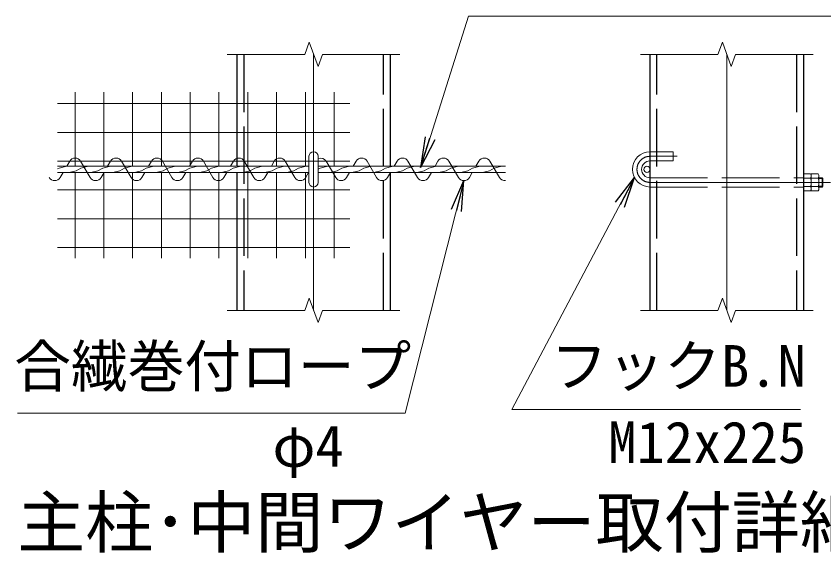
# Model space of a CAD drawing. Units: millimetres, scale not verified. Extents: x -18900 to 18900, y -13365 to 13365.
# Drawn here: x 12230 to 16438, y 4833 to 7629 of the extents above; entities that cross this region are included whole.
import ezdxf
from ezdxf.enums import TextEntityAlignment as Align

# ---------------------------------------------------------------- set-up
doc = ezdxf.new("R2010")
doc.units = ezdxf.units.MM
doc.header["$LTSCALE"] = 50
doc.linetypes.add('DASHED', pattern=[7.5, 6, -1.5])
doc.linetypes.add('USER1', pattern=[50.8, 31.75, -6.35, 6.35, -6.35])
for name, color, linetype, lineweight in [('0-0_D-TTL-TXT', 7, 'Continuous', 13), ('0-1_D-STR1', 1, 'Continuous', 25), ('0-2_D-BMK', 2, 'USER1', 13), ('0-3_D-STR3', 3, 'Continuous', 13), ('0-4_D-STR-DIM', 7, 'Continuous', 13), ('0-7_D-STR-TXT', 7, 'Continuous', 13), ('0-B_D-STR2', 7, 'Continuous', 13)]:
    doc.layers.add(name, color=color, linetype=linetype, lineweight=lineweight)
doc.layers.add('0-5_0', color=7, linetype='Continuous')
doc.styles.add('ＭＳ ゴシック', font='')
doc.styles.get('ＭＳ ゴシック').set_extended_font_data('MS Gothic')

# ---------------------------------------------------------------- blocks, each defined once
blk = doc.blocks.new('_Open')
at = {"layer": '0-5_0'}
blk.add_line((-50, 8.33), (0, 0), dxfattribs=at)
blk.add_lwpolyline([(-50, -8.33), (0, 0), (-50, 0)], dxfattribs=at)

msp = doc.modelspace()

# ---------------------------------------------------------------- linework, layer by layer
at = {"layer": '0-1_D-STR1'}
for p, q in [((13379.19, 7429.41), (13379.19, 6846.74)), ((14179.19, 6846.74), (14179.19, 7429.41)), ((15531.91, 6096.08), (15531.91, 7429.41)), ((16331.91, 7429.41), (16331.91, 6096.08)), ((13379.19, 6814.74), (13379.19, 6096.08)), ((14179.19, 6096.08), (14179.19, 6814.74))]:
    msp.add_line(p, q, dxfattribs=at)
at = {"layer": '0-1_D-STR1', "linetype": 'DASHED'}
for p, q in [((13415.19, 7429.41), (13415.19, 6096.08)), ((14143.19, 6096.08), (14143.19, 7429.41)), ((15567.91, 6096.08), (15567.91, 7429.41)), ((16295.91, 7429.41), (16295.91, 6096.08))]:
    msp.add_line(p, q, dxfattribs=at)
at = {"layer": '0-2_D-BMK'}
for p, q in [((13779.19, 6096.08), (13779.19, 7429.41)), ((15931.91, 6096.08), (15931.91, 7429.41)), ((15673.82, 6898.74), (15531.91, 6898.74)), ((15531.91, 6762.74), (16471.91, 6762.74))]:
    msp.add_line(p, q, dxfattribs=at)
msp.add_arc((15531.91, 6830.74), 68, 90, 270, dxfattribs=at)
at = {"layer": '0-3_D-STR3', "linetype": 'DASHED'}
for p, q in [((15531.91, 6922.74), (15651.91, 6922.74)), ((15651.91, 6922.74), (15651.91, 6874.74)), ((15531.91, 6874.74), (15651.91, 6874.74)), ((15531.91, 6786.74), (16331.91, 6786.74)), ((15531.91, 6738.74), (16331.91, 6738.74))]:
    msp.add_line(p, q, dxfattribs=at)
at = {"layer": '0-3_D-STR3', "color": 4}
for p, q in [((12508.49, 6872.74), (12493.1, 6846.74)), ((12565.35, 6872.74), (12615.1, 6788.74)), ((12721.7, 6872.74), (12706.3, 6846.74)), ((12778.56, 6872.74), (12828.3, 6788.74)), ((12934.91, 6872.74), (12919.51, 6846.74)), ((12991.77, 6872.74), (13041.51, 6788.74)), ((13148.11, 6872.74), (13132.71, 6846.74)), ((13204.97, 6872.74), (13254.71, 6788.74)), ((13361.32, 6872.74), (13345.92, 6846.74)), ((13418.18, 6872.74), (13467.92, 6788.74)), ((13574.52, 6872.74), (13559.13, 6846.74)), ((13631.38, 6872.74), (13681.13, 6788.74)), ((13844.59, 6872.74), (13894.33, 6788.74)), ((14000.93, 6872.74), (13985.54, 6846.74)), ((14057.79, 6872.74), (14107.54, 6788.74)), ((14214.14, 6872.74), (14198.74, 6846.74)), ((14271, 6872.74), (14320.74, 6788.74)), ((14427.35, 6872.74), (14411.95, 6846.74)), ((14484.21, 6872.74), (14533.95, 6788.74)), ((14640.55, 6872.74), (14625.15, 6846.74)), ((14697.41, 6872.74), (14747.15, 6788.74)), ((13755.19, 6817.8), (13737.01, 6787.09)), ((12474.15, 6814.74), (12458.75, 6788.74)), ((12687.35, 6814.74), (12671.96, 6788.74)), ((12900.56, 6814.74), (12885.16, 6788.74)), ((13113.77, 6814.74), (13098.37, 6788.74)), ((13326.97, 6814.74), (13311.57, 6788.74)), ((13540.18, 6814.74), (13524.78, 6788.74)), ((13966.59, 6814.74), (13951.19, 6788.74)), ((14179.79, 6814.74), (14164.4, 6788.74)), ((14393, 6814.74), (14377.6, 6788.74)), ((14606.2, 6814.74), (14590.81, 6788.74))]:
    msp.add_line(p, q, dxfattribs=at)
at = {"layer": '0-3_D-STR3'}
for p, q in [((13755.19, 6898.74), (13755.19, 6762.74)), ((13803.19, 6898.74), (13803.19, 6762.74)), ((12445.86, 6846.74), (13755.19, 6846.74)), ((13803.19, 6846.74), (14779.19, 6846.74)), ((12445.86, 6814.74), (13755.19, 6814.74)), ((13803.19, 6814.74), (14779.19, 6814.74)), ((16331.91, 6806.54), (16331.91, 6718.94)), ((16331.91, 6806.54), (16368.71, 6806.54)), ((16331.91, 6784.64), (16368.71, 6784.64)), ((16371.91, 6806.54), (16371.91, 6718.94)), ((16371.91, 6806.54), (16408.71, 6806.54)), ((16371.91, 6797.21), (16371.91, 6728.28)), ((16371.91, 6784.64), (16408.71, 6784.64)), ((16411.91, 6797.21), (16411.91, 6728.28)), ((16411.91, 6786.74), (16428.12, 6786.74)), ((16411.91, 6782.96), (16431.91, 6782.96)), ((16431.91, 6782.96), (16428.12, 6786.74)), ((16428.12, 6786.74), (16428.12, 6738.74)), ((16431.91, 6782.96), (16431.91, 6742.53)), ((16331.91, 6740.84), (16368.71, 6740.84)), ((16371.91, 6740.84), (16408.71, 6740.84)), ((16411.91, 6738.74), (16428.12, 6738.74)), ((16331.91, 6718.94), (16368.71, 6718.94)), ((16371.91, 6718.94), (16408.71, 6718.94))]:
    msp.add_line(p, q, dxfattribs=at)
for points in [[(12493.86, 6846.74), (12453.85, 6837.49), (12445.86, 6832.88)], [(12607.18, 6846.74), (12567.17, 6837.49), (12542.63, 6823.33), (12505.82, 6814.74)], [(12720.51, 6846.74), (12680.49, 6837.49), (12655.96, 6823.33), (12619.14, 6814.74)], [(12833.83, 6846.74), (12793.82, 6837.49), (12769.28, 6823.33), (12732.46, 6814.74)], [(12947.15, 6846.74), (12907.14, 6837.49), (12882.6, 6823.33), (12845.79, 6814.74)], [(13060.47, 6846.74), (13020.46, 6837.49), (12995.92, 6823.33), (12959.11, 6814.74)], [(13173.79, 6846.74), (13133.78, 6837.49), (13109.25, 6823.33), (13072.43, 6814.74)], [(13287.12, 6846.74), (13247.1, 6837.49), (13222.57, 6823.33), (13185.75, 6814.74)], [(13400.44, 6846.74), (13360.43, 6837.49), (13335.89, 6823.33), (13299.08, 6814.74)], [(13513.76, 6846.74), (13473.75, 6837.49), (13449.21, 6823.33), (13412.4, 6814.74)], [(13627.08, 6846.74), (13587.07, 6837.49), (13562.54, 6823.33), (13525.72, 6814.74)], [(13740.41, 6846.74), (13700.39, 6837.49), (13675.86, 6823.33), (13639.04, 6814.74)], [(13853.73, 6846.74), (13813.72, 6837.49), (13803.19, 6831.42)], [(13967.05, 6846.74), (13927.04, 6837.49), (13902.5, 6823.33), (13865.69, 6814.74)], [(14080.37, 6846.74), (14040.36, 6837.49), (14015.82, 6823.33), (13979.01, 6814.74)], [(14193.7, 6846.74), (14153.68, 6837.49), (14129.15, 6823.33), (14092.33, 6814.74)], [(14307.02, 6846.74), (14267.01, 6837.49), (14242.47, 6823.33), (14205.65, 6814.74)], [(14420.34, 6846.74), (14380.33, 6837.49), (14355.79, 6823.33), (14318.98, 6814.74)], [(14533.66, 6846.74), (14493.65, 6837.49), (14469.11, 6823.33), (14432.3, 6814.74)], [(14646.98, 6846.74), (14606.97, 6837.49), (14582.44, 6823.33), (14545.62, 6814.74)], [(14760.31, 6846.74), (14720.29, 6837.49), (14695.76, 6823.33), (14658.94, 6814.74)], [(16411.91, 6742.53), (16431.91, 6742.53), (16428.12, 6738.74)]]:
    msp.add_lwpolyline(points, dxfattribs=at)
msp.add_circle((15515.91, 6830.74), 16, dxfattribs=at)
for centre, radius, start, end in [((13779.19, 6898.74), 24, 0, 180), ((15531.91, 6830.74), 92, 90, 270), ((15531.91, 6830.74), 44, 90, 270), ((16351.98, 6795.59), 19.99, 326.78843, 33.21157), ((16295.37, 6762.74), 76.54, 343.37369, 16.62631), ((16335.37, 6762.74), 76.54, 343.37369, 16.62631), ((16391.99, 6795.59), 19.99, 326.78843, 33.21157), ((13779.19, 6762.74), 24, 180, 0), ((16351.98, 6729.89), 19.99, 326.78843, 33.21157), ((16391.99, 6729.89), 19.99, 326.78843, 33.21157)]:
    msp.add_arc(centre, radius, start, end, dxfattribs=at)
at = {"layer": '0-3_D-STR3', "color": 4}
for centre, start, end in [((12536.92, 6857.03), 28.93798, 151.06202), ((12750.13, 6857.03), 28.93798, 151.06202), ((12963.34, 6857.03), 28.93798, 151.06202), ((13176.54, 6857.03), 28.93798, 151.06202), ((13389.75, 6857.03), 28.93798, 151.06202), ((13602.95, 6857.03), 28.93798, 151.06202), ((13816.16, 6857.03), 28.93798, 113.52174), ((14029.36, 6857.03), 28.93798, 151.06202), ((14242.57, 6857.03), 28.93798, 151.06202), ((14455.78, 6857.03), 28.93798, 151.06202), ((14668.98, 6857.03), 28.93798, 151.06202), ((12430.32, 6804.46), 208.93798, 331.06202), ((12643.53, 6804.46), 208.93798, 331.06202), ((12856.73, 6804.46), 208.93798, 331.06202), ((13069.94, 6804.46), 208.93798, 331.06202), ((13283.14, 6804.46), 208.93798, 331.06202), ((13496.35, 6804.46), 208.93798, 331.06202), ((13709.56, 6804.46), 208.93798, 331.06202), ((13922.76, 6804.46), 208.93798, 331.06202), ((14135.97, 6804.46), 208.93798, 331.06202), ((14349.17, 6804.46), 208.93798, 331.06202), ((14562.38, 6804.46), 208.93798, 331.06202), ((14775.58, 6804.46), 208.93798, 276.37941)]:
    msp.add_arc(centre, 32.49, start, end, dxfattribs=at)
at = {"layer": '0-4_D-STR-DIM'}
for p, q in [((13756.11, 7492.84), (13733.02, 7429.41)), ((13802.28, 7365.98), (13756.11, 7492.84)), ((15908.82, 7492.84), (15885.74, 7429.41)), ((15955, 7365.98), (15908.82, 7492.84)), ((13329.19, 7429.41), (13733.02, 7429.41)), ((13825.37, 7429.41), (13802.28, 7365.98)), ((13825.37, 7429.41), (14229.19, 7429.41)), ((15481.91, 7429.41), (15885.74, 7429.41)), ((15978.08, 7429.41), (15955, 7365.98)), ((15978.08, 7429.41), (16381.91, 7429.41)), ((13756.11, 6159.51), (13733.02, 6096.08)), ((13802.28, 6032.65), (13756.11, 6159.51)), ((15908.82, 6159.51), (15885.74, 6096.08)), ((15955, 6032.65), (15908.82, 6159.51)), ((13329.19, 6096.08), (13733.02, 6096.08)), ((13825.37, 6096.08), (13802.28, 6032.65)), ((13825.37, 6096.08), (14229.19, 6096.08)), ((15481.91, 6096.08), (15885.74, 6096.08)), ((15978.08, 6096.08), (15955, 6032.65)), ((15978.08, 6096.08), (16381.91, 6096.08))]:
    msp.add_line(p, q, dxfattribs=at)
at = {"layer": '0-7_D-STR-TXT'}
for points in [[(16590.27, 7628.86), (14586.24, 7628.86), (14337.39, 6842.25)], [(16316.24, 5579.63), (14812.46, 5579.63), (15449.44, 6786.35)], [(12236.73, 5559.92), (14255.6, 5559.92), (14561.89, 6770.04)]]:
    msp.add_lwpolyline(points, dxfattribs=at)
at = {"layer": '0-B_D-STR2'}
for p, q in [((12536.21, 6846.74), (12536.21, 7232.83)), ((12686.21, 6846.74), (12686.21, 7232.83)), ((12836.21, 6846.74), (12836.21, 7232.83)), ((12986.21, 6846.74), (12986.21, 7232.83)), ((13136.21, 6846.74), (13136.21, 7232.83)), ((13286.21, 6846.74), (13286.21, 7232.83)), ((13436.21, 6846.74), (13436.21, 7232.83)), ((13586.21, 6846.74), (13586.21, 7232.83)), ((13736.21, 6846.74), (13736.21, 7232.83)), ((13886.21, 6846.74), (13886.21, 7232.83)), ((12445.86, 7173.18), (13967.91, 7173.18)), ((12445.86, 7023.18), (13967.91, 7023.18)), ((12445.86, 6873.18), (13967.91, 6873.18)), ((12536.21, 6367.5), (12536.21, 6814.74)), ((12686.21, 6367.5), (12686.21, 6814.74)), ((12836.21, 6367.5), (12836.21, 6814.74)), ((12986.21, 6367.5), (12986.21, 6814.74)), ((13136.21, 6367.5), (13136.21, 6814.74)), ((13286.21, 6367.5), (13286.21, 6814.74)), ((13436.21, 6367.5), (13436.21, 6814.74)), ((13586.21, 6367.5), (13586.21, 6814.74)), ((13736.21, 6367.5), (13736.21, 6814.74)), ((13886.21, 6367.5), (13886.21, 6814.74)), ((12445.86, 6723.18), (13967.91, 6723.18)), ((12445.86, 6573.18), (13967.91, 6573.18)), ((12445.86, 6423.18), (13967.91, 6423.18))]:
    msp.add_line(p, q, dxfattribs=at)

# ---------------------------------------------------------------- block references
at = {"layer": '0-7_D-STR-TXT', "xscale": 3.2, "yscale": 3.2}
for p, rotation in [((14336.79, 6840.34), 252.44513), ((14562.38, 6771.98), 75.79664), ((15450.38, 6788.12), 62.17221)]:
    msp.add_blockref('_Open', p, dxfattribs=dict(at, rotation=rotation))

# ---------------------------------------------------------------- texts
at = {"layer": '0-0_D-TTL-TXT', "style": 'ＭＳ ゴシック'}
msp.add_text('主柱･中間ワイヤー取付詳細', height=259.9, dxfattribs=at).set_placement((12235.03, 4783.88), align=Align.BOTTOM_LEFT)
at = {"layer": '0-7_D-STR-TXT', "style": 'ＭＳ ゴシック'}
for s, p in [('合繊巻付ロープ', (12219.59, 5631.97)), ('フックB.N', (15015.35, 5633.41)), ('M12x225', (15314.16, 5235.8)), ('φ4', (13565.03, 5216.09))]:
    msp.add_text(s, height=216.6, dxfattribs=at).set_placement(p, align=Align.BOTTOM_LEFT)

doc.saveas('drawing.dxf')
